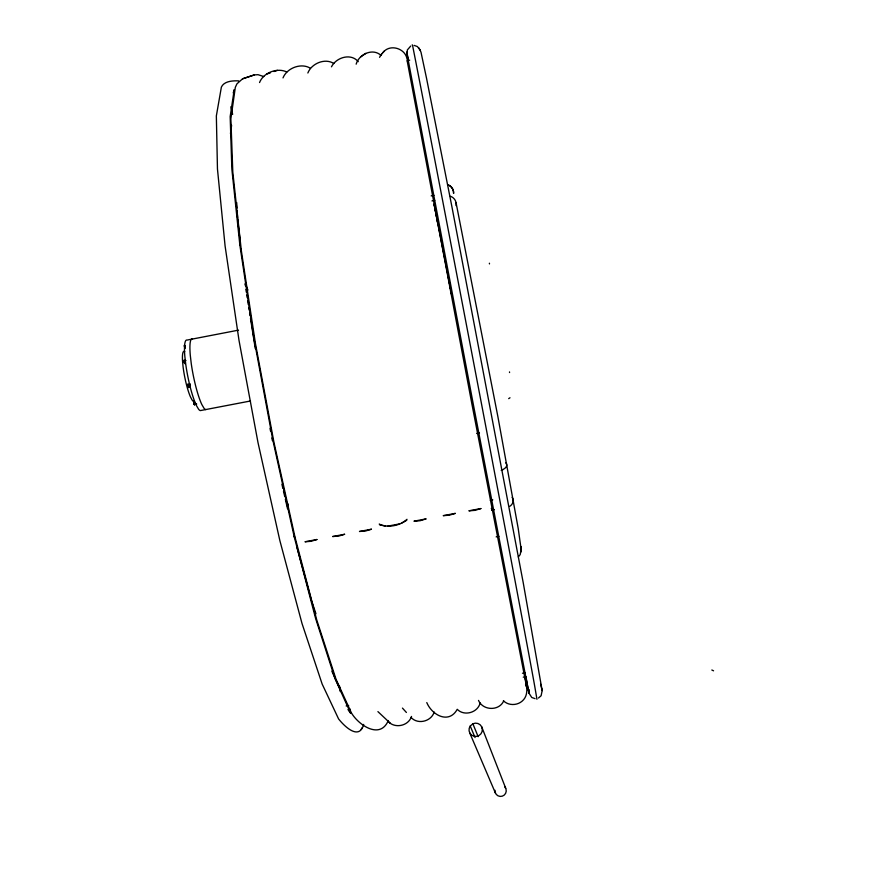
<?xml version="1.0" encoding="UTF-8"?>
<svg xmlns="http://www.w3.org/2000/svg" width="896" height="896" viewBox="0 0 896 896"><rect width="100%" height="100%" fill="white"/><g stroke="black" fill="none" stroke-linecap="round" stroke-linejoin="round"><path stroke-width="1.34" d="M521.069 548.856L518.235 528.64L497.918 416.83L456.053 202.664M518.336 556.931L520.173 554.624L521.17 549.573M194.443 404.421L194.488 403.334M190.142 383.802L190.378 385.941M288.03 503.966L287.549 508.782L285.365 499.274M188.518 387.206L188.003 384.395L187.958 385.482M188.485 387.016L190.109 386.557M194.398 404.23L194.208 402.752M230.462 133.627L231.605 125.317M184.442 346.013L184.475 344.971L185.102 347.637M356.16 64.165C358.882 54.32 372.781 47.678 380.979 55.395M184.968 345.99L184.565 345.408L184.475 346.338M535.058 698.656L531.754 697.469L528.909 693.067L473.446 405.037L407.232 54.958L407.333 49.963L410.715 46.066M184.71 363.082L184.789 361.514M480.155 702.946C477.837 712.667 464.195 716.565 457.24 709.307C448.974 724.349 432.051 715.277 426.787 702.576M529.155 689.55L528.909 693.067L526.053 677.253M188.798 387.374L188.182 386.546M184.856 363.048L184.89 361.637M233.229 92.926L234.214 89.701L230.171 116.57L231.862 169.098L239.87 245.168M259.549 82.544C263.346 72.654 277.39 67.334 286.81 72.005M283.013 77.907C286.843 68.085 301.022 62.574 310.206 68.152M307.854 73.002C311.494 63.526 324.912 57.77 333.816 63.493M331.475 66.83C336.045 57.49 350.885 52.73 358.266 61.678M379.546 57.333L381.674 53.973M503.675 700.997C499.061 711.256 482.843 710.662 478.509 700.403M238.683 80.886C232.859 80.618 224.134 81.021 221.379 87.102L216.35 115.909L217.459 168.997L225.086 245.963L239.03 340.502L258.003 442.613L279.843 540.512L302.008 623.47L322.146 684.029L338.576 718.906C344.254 726.197 359.262 740.914 363.686 724.427M434.19 712.062C431.267 721.56 417.726 724.909 411.029 717.416M388.315 720.552C380.094 739.917 358.613 725.054 351.445 712.958L336 679.168L316.803 620.122L295.019 537.219M411.522 716.43C408.352 726.365 394.005 729.008 387.576 720.765M361.178 729.422L361.939 727.944M194.555 404.208L194.566 402.662M382.995 52.573C389.794 43.512 405.597 48.306 407.086 59.326M380.442 55.496L384.115 51.184M470.232 726.04L472.886 723.8A6.709 6.608 -37.9 0 1 482.339 729.142A6.709 6.608 -37.9 0 1 473.939 736.232A6.709 6.608 -37.9 0 1 470.232 726.04L475.059 737.565M406.997 519.31C400.501 525.37 390.578 527.453 382.032 525.302A16.52 8.602 -12.9 0 1 379.277 523.981M406.739 520.285L402.091 522.894M365.859 53.334L360.539 57.008M508.693 398.642L509.992 397.757M263.782 76.552L258.003 74.682L254.352 74.906L242.547 78.814L236.925 83.866L235.323 87.326L230.866 118.866L232.803 172.144L241.349 250.746M538.485 698.018L541.117 695.733L542.158 690.614L523.275 582.982L451.864 206.494L426.541 78.299L421.008 52.237L419.642 49.202M184.296 360.562L184.173 361.794M399.806 523.858L387.856 526.12M254.352 74.906L242.547 78.814M266.818 74.021L270.458 72.789M273.918 71.523L277.379 70.347M406.974 60.704L409.696 60.166M431.2 195.899L433.933 195.362M431.984 200.928L434.728 200.39M238.526 330.142L187.118 340.066A35.974 5.936 78.7 0 0 184.822 356.216L185.808 364.728A35.974 5.936 78.7 0 0 196.414 405.541L198.598 409.237A35.974 5.936 78.7 0 0 200.424 410.581L250.51 400.982M476.706 433.474L479.45 432.958M490.314 500.304L492.778 499.834M491.658 510.149L494.402 509.622M496.16 536.883L498.893 536.368M346.158 705.958L348.656 705.499M522.469 673.243L525.157 672.739M347.883 709.71L350.358 709.251M523.253 677.186L525.918 676.682M184.352 360.674L185.965 360.506M414.109 45.394L417.379 46.547L420.437 50.467M379.456 524.742L385.56 526.042M711.827 669.995L713.552 670.813M447.81 184.666L450.442 186.189A8.994 8.949 -59.6 0 1 453.622 193.424A8.893 8.814 -86.5 0 0 447.787 184.722M348.544 710.696L350.571 712.488M503.406 700.75C508.334 705.701 516.914 705.69 522.122 701.154C529.189 695.218 526.658 685.283 525 677.566M377.922 711.626L390.309 723.274M402.45 708.098L406.403 712.466M194.499 404.824L194.018 403.446M188.586 387.61L188.272 386.826M418.678 47.723L419.429 48.922M349.765 711.838L350.638 713.261L334.97 678.485L315.594 618.397L294.078 536.267M184.318 361.469L184.912 363.709L184.419 362.813M184.52 363.059L184.722 361.984M185.069 348.533L184.677 347.402M188.653 385.437L187.992 383.925L187.925 385.146M331.867 671.205L339.886 688.822M247.946 290.069L245.157 283.674L245.414 285.869M196.627 404.264L196.392 403.614M469.627 732.67L495.477 793.173M472.886 723.8L478.15 736.669M412.238 44.8L412.653 45.853A334.398 0.773 79.2 0 1 471.834 353.147A334.398 0.773 79.2 0 1 535.158 688.766L536.95 699.272M481.734 726.902L505.714 788.267M184.554 360.651L184.128 360.046L184.094 361.11M315.952 613.76L311.562 600.846L296.666 546.28M525.549 684.051L526.736 687.613L472.013 404.622L407.21 61.085M541.598 688.923L542.158 690.614L540.624 684.152M194.107 403.782L194.589 404.869L194.578 402.942M194.365 402.024L193.917 401.173L193.85 402.394M184.33 362.51L184.486 363.104M184.901 345.576L185.002 346.539M188.093 386.21L188.216 386.781M188.563 385.246L188.194 384.563L188.608 386.467M184.363 362.701L184.083 361.278M184.71 347.581L184.442 346.17M230.899 106.714L232.646 114.341M281.938 484.333L282.867 488.398M283.494 491.12L284.738 496.552M294.974 536.995L273.963 442.411L255.382 343.224L241.035 248.718M294.258 537.006L272.742 439.622L253.848 338.117M194.029 403.581L193.861 402.618M188.104 386.333L187.925 385.37M408.15 58.778L407.098 53.48L407.232 54.958M270.021 428.355L270.558 431.099M271.891 437.965L272.418 440.709M448.291 276.875L451.819 295.49L434.045 203.997L437.741 223.496M245.896 289.442L246.333 292.197M246.77 294.952L247.206 297.707M247.643 300.451L248.304 304.584M248.741 307.339L249.178 310.094M249.614 312.85L250.051 315.605M250.488 318.36L255.293 348.656M239.725 244.16L253.915 338.576M489.384 263.211L489.485 263.906M339.494 686.067L340.278 691.566M509.488 371.907L509.578 372.534M237.597 219.038L240.296 242.144M193.805 402.17L193.883 402.73M406.997 51.71L407.12 53.099M236.69 202.552L236.992 208.051M237.138 210.795L237.518 217.672M521.125 546.56L521.114 551.824M504.918 787.024A5.712 5.656 -75.7 0 1 502.309 796.163A5.712 5.656 -75.7 0 1 494.962 790.272M205.778 409.562A35.974 5.813 78.7 0 1 203.974 408.206L201.824 404.51A35.974 5.813 78.7 0 1 191.262 363.675L190.277 355.163A35.974 5.813 78.7 0 1 192.461 339.035M505.848 462.851A9.632 5.085 -10.5 0 1 505.277 467.981L503.07 469.56A9.419 4.984 -10.5 0 1 501.2 470.4M491.288 508.379A16.677 6.888 -11 0 1 492.184 510.026M194.51 401.218A25.603 4.301 78.6 0 1 191.99 399.84L190.355 396.67A25.603 4.301 78.6 0 1 183.086 366.89L182.538 361.122A25.603 4.301 78.6 0 1 184.744 351.523M450.363 196.291A9.027 8.434 -13.6 0 1 453.029 197.725A9.173 8.568 -13.6 0 1 456.053 205.598M509.824 506.285A9.285 6.843 -10.2 0 0 511.907 504.314A9.442 6.955 -10.3 0 0 512.131 497.403M455.213 513.397L449.366 515.189L443.24 515.659L455.213 513.397M480.861 508.558L475.026 510.35L468.877 510.821L480.861 508.558M425.914 518.93L420.056 520.722L413.952 521.192L425.914 518.93M371.414 529.222L365.523 531.014L359.475 531.474L371.414 529.222M344.579 534.285L338.688 536.088L332.662 536.536L344.579 534.285M316.893 539.515L310.979 541.318L304.987 541.766L316.893 539.515"/></g></svg>
